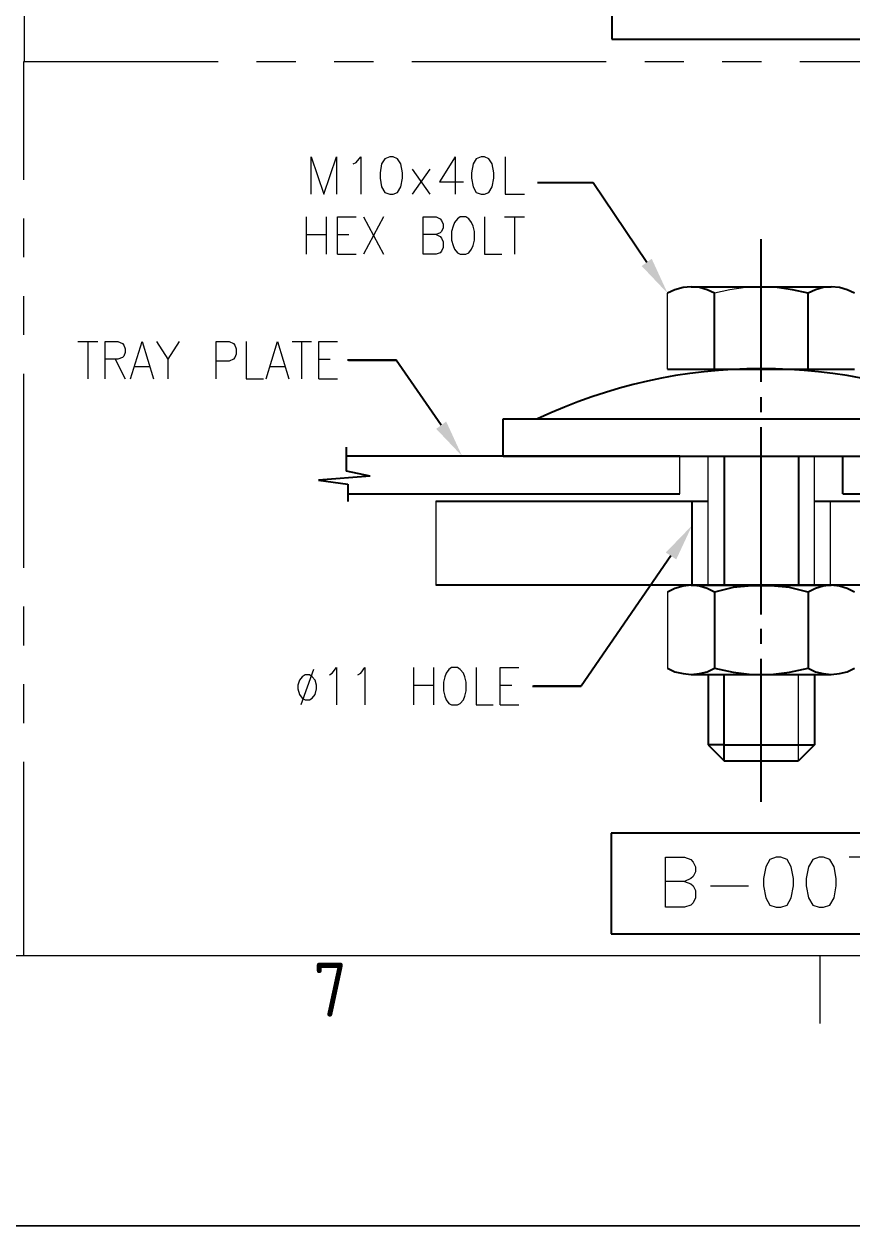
# Model space of a CAD drawing. Header units: inches. Extents: x -15980 to 45789, y -23276 to 2417.
# Drawn here: x -5343 to -4801, y -20343 to -19557 of the extents above; entities that cross this region are included whole.
import ezdxf
from ezdxf.enums import TextEntityAlignment as Align

# ---------------------------------------------------------------- set-up
doc = ezdxf.new("R2010")
doc.units = ezdxf.units.IN
doc.header["$MEASUREMENT"] = 0
doc.linetypes.add('PHANTOMX2', pattern=[127, 63.5, -12.7, 12.7, -12.7, 12.7, -12.7])
for name, color, linetype, lineweight in [('CADRE', 254, 'Continuous', 5), ('Color-7-Line_Weight-25', 7, 'Continuous', 25), ('Color-7-Line_Weight-9', 7, 'Continuous', 9), ('HATCH', 130, 'PHANTOMX2', 9), ('Plot Plan', 9, 'Continuous', 0), ('TEXT', 2, 'Continuous', 13)]:
    doc.layers.add(name, color=color, linetype=linetype, lineweight=lineweight)
doc.layers.add('dim', color=82, linetype='Continuous')
doc.styles.add('ISO Proportional', font='isocp.shx')

# ---------------------------------------------------------------- blocks, each defined once
blk = doc.blocks.new('A$C672abb9b')
at = {"layer": 'dim'}
for p, q in [((384.52, 80.3), (384.52, 14.52)), ((384.52, 14.52), (595.24, 14.52))]:
    blk.add_line(p, q, dxfattribs=at)
at = {"layer": 'HATCH', "ltscale": 2}
blk.add_lwpolyline([(0, 0), (979.47, 0), (979.47, 585.42), (0, 585.42)], close=True, dxfattribs=at)
blk = doc.blocks.new('A$C753a842a')
at = {"layer": 'dim'}
for points in [[(411.01, 756.72), (404.46, 751.96), (421.43, 734.1)], [(269.94, 645.41), (276.49, 650.18), (286.91, 627.56)], [(420.24, 564.46), (427.08, 560), (437.5, 582.32)]]:
    blk.add_hatch(color=256, dxfattribs=at).paths.add_polyline_path(points)
at = {"layer": 'Color-7-Line_Weight-25', "linetype": 'Continuous'}
for p, q in [((482.74, 676.07), (482.74, 769.52)), ((426.19, 736.48), (421.43, 734.1)), ((431.55, 737.97), (426.19, 736.48)), ((436.91, 738.27), (431.55, 737.97)), ((436.91, 738.27), (528.57, 738.27)), ((442.26, 737.97), (436.91, 738.27)), ((447.32, 736.48), (442.26, 737.97)), ((452.08, 734.1), (447.32, 736.48)), ((452.08, 684.4), (452.08, 734.1)), ((493.16, 737.97), (482.74, 738.27)), ((503.27, 736.48), (493.16, 737.97)), ((513.39, 734.1), (503.27, 736.48)), ((518.16, 736.48), (513.39, 734.1)), ((513.39, 684.4), (513.39, 734.1)), ((523.21, 737.97), (518.16, 736.48)), ((528.57, 738.27), (523.21, 737.97)), ((533.93, 737.97), (528.57, 738.27)), ((538.99, 736.48), (533.93, 737.97)), ((543.75, 734.1), (538.99, 736.48)), ((421.43, 684.4), (543.75, 684.4)), ((482.74, 656.43), (482.74, 666.25)), ((313.69, 651.96), (651.79, 651.96)), ((313.69, 627.56), (313.69, 651.96)), ((482.74, 523.98), (482.74, 646.6)), ((211.31, 617.73), (211.31, 633.51)), ((429.47, 627.56), (211.31, 627.56)), ((313.69, 627.56), (651.79, 627.56)), ((458.33, 627.56), (458.33, 543.03)), ((507.14, 627.56), (507.14, 543.03)), ((536.01, 602.85), (536.01, 627.56)), ((226.79, 614.46), (192.86, 611.78)), ((226.79, 614.46), (211.31, 617.73)), ((192.86, 611.78), (212.2, 609.1)), ((212.2, 609.1), (212.2, 597.79)), ((212.2, 602.85), (429.47, 602.85)), ((269.64, 598.09), (447.92, 598.09)), ((437.5, 543.03), (437.5, 598.09)), ((517.56, 598.09), (670.24, 598.09)), ((536.01, 602.85), (665.48, 602.85)), ((670.24, 543.03), (269.64, 543.03)), ((436.91, 543.03), (431.55, 542.44)), ((436.91, 543.03), (528.57, 543.03)), ((442.26, 542.44), (436.91, 543.03)), ((528.57, 543.03), (523.21, 542.44)), ((533.93, 542.44), (528.57, 543.03)), ((426.19, 540.95), (421.43, 538.57)), ((431.55, 542.44), (426.19, 540.95)), ((447.32, 540.95), (442.26, 542.44)), ((452.08, 538.57), (447.32, 540.95)), ((464.29, 541.54), (452.08, 538.57)), ((452.08, 538.57), (452.08, 488.87)), ((476.49, 542.73), (464.29, 541.54)), ((488.99, 542.73), (476.49, 542.73)), ((501.19, 541.54), (488.99, 542.73)), ((513.39, 538.57), (501.19, 541.54)), ((518.16, 540.95), (513.39, 538.57)), ((513.39, 538.57), (513.39, 488.87)), ((523.21, 542.44), (518.16, 540.95)), ((538.99, 540.95), (533.93, 542.44)), ((543.75, 538.57), (538.99, 540.95)), ((482.74, 504.64), (482.74, 514.46)), ((421.43, 488.87), (426.19, 486.48)), ((447.32, 486.48), (452.08, 488.87)), ((452.08, 488.87), (464.29, 486.19)), ((482.74, 401.37), (482.74, 494.82)), ((501.19, 486.19), (513.39, 488.87)), ((513.39, 488.87), (518.16, 486.48)), ((538.99, 486.48), (543.75, 488.87)), ((426.19, 486.48), (431.55, 485.29)), ((431.55, 485.29), (436.91, 484.7)), ((436.91, 484.7), (442.26, 485.29)), ((436.91, 484.7), (528.57, 484.7)), ((442.26, 485.29), (447.32, 486.48)), ((447.92, 484.7), (447.92, 438.57)), ((458.33, 428.15), (458.33, 484.7)), ((464.29, 486.19), (476.49, 484.7)), ((476.49, 484.7), (488.99, 484.7)), ((488.99, 484.7), (501.19, 486.19)), ((517.56, 484.7), (517.56, 438.57)), ((518.16, 486.48), (523.21, 485.29)), ((523.21, 485.29), (528.57, 484.7)), ((528.57, 484.7), (533.93, 485.29)), ((533.93, 485.29), (538.99, 486.48)), ((458.33, 438.57), (447.92, 438.57)), ((447.92, 438.57), (458.33, 428.15)), ((458.33, 438.57), (507.14, 438.57)), ((507.14, 438.57), (517.56, 438.57)), ((517.56, 438.57), (507.14, 428.15)), ((458.33, 428.15), (507.14, 428.15))]:
    blk.add_line(p, q, dxfattribs=at)
blk.add_arc((482.74, 342.42), 342.42, 64.68314, 115.31686, dxfattribs=at)
at = {"layer": 'Color-7-Line_Weight-9', "linetype": 'Continuous'}
for p, q in [((421.43, 684.4), (421.43, 734.1)), ((429.47, 602.85), (429.47, 627.56)), ((447.92, 543.03), (447.92, 627.56)), ((517.56, 543.03), (517.56, 627.56)), ((536.01, 627.56), (665.48, 627.56)), ((269.64, 598.09), (269.64, 543.03)), ((527.98, 543.03), (527.98, 598.09)), ((421.43, 538.57), (421.43, 488.87)), ((507.14, 428.15), (507.14, 484.7))]:
    blk.add_line(p, q, dxfattribs=at)
blk.add_lwpolyline([(482.74, 738.27), (472.32, 737.97), (462.2, 736.48), (452.08, 734.1)], dxfattribs=at)
at = {"layer": 'dim'}
for p, q in [((372.62, 806.43), (336.31, 806.43)), ((407.74, 754.34), (372.62, 806.43)), ((273.21, 647.79), (243.75, 690.35)), ((423.51, 562.38), (364.88, 476.96)), ((333.04, 476.96), (364.88, 476.96)), ((364.88, 476.96), (333.63, 476.96)), ((384.52, 380.77), (384.52, 315)), ((595.24, 380.77), (384.52, 380.77)), ((384.52, 315), (595.24, 315))]:
    blk.add_line(p, q, dxfattribs=at)
blk.add_lwpolyline([(212.5, 690.35), (243.75, 690.35), (211.91, 690.35)], dxfattribs=at)
at = {"layer": 'HATCH', "ltscale": 2}
blk.add_lwpolyline([(0, 885.89), (979.76, 885.89), (979.76, 300.47), (0, 300.47)], close=True, dxfattribs=at)
at = {"layer": 'TEXT', "ltscale": 0.5}
for p, q in [((188.1, 798.99), (188.1, 823.39)), ((188.1, 823.39), (196.43, 798.99)), ((196.43, 798.99), (204.76, 823.39)), ((204.76, 823.39), (204.76, 798.99)), ((215.48, 818.93), (217.56, 819.82)), ((217.56, 819.82), (220.54, 823.39)), ((220.54, 823.39), (220.54, 798.99)), ((234.23, 818.93), (233.33, 812.97)), ((236.31, 822.2), (234.23, 818.93)), ((239.58, 823.39), (236.31, 822.2)), ((241.67, 823.39), (239.58, 823.39)), ((244.64, 822.2), (241.67, 823.39)), ((246.73, 818.93), (244.64, 822.2)), ((247.92, 812.97), (246.73, 818.93)), ((282.44, 823.39), (272.02, 807.02)), ((282.44, 823.39), (282.44, 798.99)), ((294.05, 818.93), (293.15, 812.97)), ((296.13, 822.2), (294.05, 818.93)), ((299.4, 823.39), (296.13, 822.2)), ((301.49, 823.39), (299.4, 823.39)), ((304.46, 822.2), (301.49, 823.39)), ((306.55, 818.93), (304.46, 822.2)), ((307.74, 812.97), (306.55, 818.93)), ((315.18, 823.39), (315.18, 798.99)), ((233.33, 812.97), (233.33, 809.4)), ((247.92, 809.4), (247.92, 812.97)), ((254.17, 815.35), (265.77, 798.99)), ((265.77, 815.35), (254.17, 798.99)), ((293.15, 812.97), (293.15, 809.4)), ((307.74, 809.4), (307.74, 812.97)), ((233.33, 809.4), (234.23, 803.75)), ((234.23, 803.75), (236.31, 800.18)), ((244.64, 800.18), (246.73, 803.75)), ((246.73, 803.75), (247.92, 809.4)), ((272.02, 807.02), (287.8, 807.02)), ((293.15, 809.4), (294.05, 803.75)), ((294.05, 803.75), (296.13, 800.18)), ((304.46, 800.18), (306.55, 803.75)), ((306.55, 803.75), (307.74, 809.4)), ((236.31, 800.18), (239.58, 798.99)), ((239.58, 798.99), (241.67, 798.99)), ((241.67, 798.99), (244.64, 800.18)), ((296.13, 800.18), (299.4, 798.99)), ((299.4, 798.99), (301.49, 798.99)), ((301.49, 798.99), (304.46, 800.18)), ((315.18, 798.99), (327.68, 798.99)), ((184.82, 784.1), (184.82, 759.7)), ((197.92, 784.1), (197.92, 759.7)), ((205.36, 759.7), (205.36, 784.1)), ((205.36, 784.1), (217.56, 784.1)), ((222.32, 784.1), (235.42, 759.7)), ((235.42, 784.1), (222.32, 759.7)), ((261.31, 759.7), (261.31, 784.1)), ((261.31, 784.1), (269.94, 784.1)), ((269.94, 784.1), (272.62, 782.91)), ((272.62, 782.91), (273.51, 781.72)), ((273.51, 781.72), (274.41, 779.34)), ((274.41, 779.34), (274.41, 776.96)), ((281.85, 780.53), (280.95, 778.15)), ((283.93, 782.91), (281.85, 780.53)), ((285.71, 784.1), (283.93, 782.91)), ((289.29, 784.1), (285.71, 784.1)), ((291.37, 782.91), (289.29, 784.1)), ((293.15, 780.53), (291.37, 782.91)), ((294.05, 778.15), (293.15, 780.53)), ((301.49, 784.1), (301.49, 759.7)), ((314.58, 784.1), (327.68, 784.1)), ((321.13, 784.1), (321.13, 759.7)), ((184.82, 772.5), (197.92, 772.5)), ((205.36, 772.5), (212.8, 772.5)), ((269.94, 772.5), (261.31, 772.5)), ((272.62, 773.69), (269.94, 772.5)), ((269.94, 772.5), (272.62, 771.31)), ((273.51, 774.58), (272.62, 773.69)), ((272.62, 771.31), (273.51, 770.12)), ((274.41, 776.96), (273.51, 774.58)), ((280.95, 778.15), (280.06, 774.58)), ((280.06, 774.58), (280.06, 768.93)), ((294.94, 774.58), (294.05, 778.15)), ((294.94, 768.93), (294.94, 774.58)), ((273.51, 770.12), (274.41, 767.73)), ((274.41, 764.16), (273.51, 761.78)), ((274.41, 767.73), (274.41, 764.16)), ((280.06, 768.93), (280.95, 765.35)), ((280.95, 765.35), (281.85, 762.97)), ((293.15, 762.97), (294.05, 765.35)), ((294.05, 765.35), (294.94, 768.93)), ((205.36, 759.7), (217.56, 759.7)), ((269.94, 759.7), (261.31, 759.7)), ((272.62, 760.59), (269.94, 759.7)), ((273.51, 761.78), (272.62, 760.59)), ((281.85, 762.97), (283.93, 760.59)), ((283.93, 760.59), (285.71, 759.7)), ((285.71, 759.7), (289.29, 759.7)), ((289.29, 759.7), (291.37, 760.59)), ((291.37, 760.59), (293.15, 762.97)), ((301.49, 759.7), (312.8, 759.7)), ((35.42, 702.56), (48.51, 702.56)), ((41.96, 702.56), (41.96, 678.15)), ((53.27, 678.15), (53.27, 702.56)), ((53.27, 702.56), (61.61, 702.56)), ((61.61, 702.56), (64.58, 701.37)), ((64.58, 701.37), (65.48, 700.18)), ((65.48, 700.18), (66.37, 697.79)), ((69.94, 678.15), (77.38, 702.56)), ((77.38, 702.56), (84.82, 678.15)), ((86.9, 702.56), (94.35, 690.95)), ((101.79, 702.56), (94.35, 690.95)), ((125.89, 678.15), (125.89, 702.56)), ((125.89, 702.56), (134.52, 702.56)), ((134.52, 702.56), (137.2, 701.37)), ((137.2, 701.37), (138.1, 700.18)), ((138.1, 700.18), (138.99, 697.79)), ((145.54, 702.56), (145.54, 678.15)), ((158.63, 678.15), (166.07, 702.56)), ((166.07, 702.56), (173.51, 678.15)), ((175.6, 702.56), (188.39, 702.56)), ((181.85, 702.56), (181.85, 678.15)), ((193.16, 678.15), (193.16, 702.56)), ((193.16, 702.56), (205.36, 702.56)), ((65.48, 693.03), (64.58, 692.14)), ((66.37, 695.41), (65.48, 693.03)), ((66.37, 697.79), (66.37, 695.41)), ((138.99, 694.22), (138.1, 692.14)), ((138.99, 697.79), (138.99, 694.22)), ((61.61, 690.95), (53.27, 690.95)), ((59.82, 690.95), (66.37, 678.15)), ((64.58, 692.14), (61.61, 690.95)), ((72.92, 686.19), (82.14, 686.19)), ((94.35, 690.95), (94.35, 678.15)), ((134.52, 689.76), (125.89, 689.76)), ((137.2, 690.95), (134.52, 689.76)), ((138.1, 692.14), (137.2, 690.95)), ((161.31, 686.19), (170.83, 686.19)), ((193.16, 690.95), (200.6, 690.95)), ((145.54, 678.15), (156.85, 678.15)), ((193.16, 678.15), (205.36, 678.15)), ((189.58, 487.97), (181.25, 464.76)), ((201.79, 485.59), (204.76, 489.16)), ((204.76, 489.16), (204.76, 464.76)), ((220.54, 485.59), (223.21, 489.16)), ((223.21, 489.16), (223.21, 464.76)), ((255.06, 489.16), (255.06, 464.76)), ((268.16, 489.16), (268.16, 464.76)), ((278.27, 487.97), (276.49, 485.59)), ((280.06, 489.16), (278.27, 487.97)), ((283.93, 489.16), (280.06, 489.16)), ((285.71, 487.97), (283.93, 489.16)), ((287.8, 485.59), (285.71, 487.97)), ((296.13, 489.16), (296.13, 464.76)), ((311.91, 464.76), (311.91, 489.16)), ((311.91, 489.16), (324.11, 489.16)), ((180.36, 480.83), (179.46, 477.56)), ((182.14, 483.21), (180.36, 480.83)), ((184.23, 484.4), (182.14, 483.21)), ((186.91, 484.4), (184.23, 484.4)), ((188.69, 483.21), (186.91, 484.4)), ((190.77, 480.83), (188.69, 483.21)), ((191.67, 477.56), (190.77, 480.83)), ((200, 484.4), (201.79, 485.59)), ((218.75, 484.4), (220.54, 485.59)), ((275.6, 483.21), (274.7, 479.64)), ((276.49, 485.59), (275.6, 483.21)), ((288.69, 483.21), (287.8, 485.59)), ((289.58, 479.64), (288.69, 483.21)), ((179.46, 477.56), (179.46, 475.18)), ((179.46, 475.18), (180.36, 471.6)), ((190.77, 471.6), (191.67, 475.18)), ((191.67, 475.18), (191.67, 477.56)), ((255.06, 477.56), (268.16, 477.56)), ((274.7, 479.64), (274.7, 473.98)), ((274.7, 473.98), (275.6, 470.41)), ((288.69, 470.41), (289.58, 473.98)), ((289.58, 473.98), (289.58, 479.64)), ((311.91, 477.56), (319.35, 477.56)), ((180.36, 471.6), (182.14, 469.22)), ((182.14, 469.22), (184.23, 468.03)), ((184.23, 468.03), (186.91, 468.03)), ((186.91, 468.03), (188.69, 469.22)), ((188.69, 469.22), (190.77, 471.6)), ((275.6, 470.41), (276.49, 468.03)), ((276.49, 468.03), (278.27, 465.65)), ((278.27, 465.65), (280.06, 464.76)), ((280.06, 464.76), (283.93, 464.76)), ((283.93, 464.76), (285.71, 465.65)), ((285.71, 465.65), (287.8, 468.03)), ((287.8, 468.03), (288.69, 470.41)), ((296.13, 464.76), (307.14, 464.76)), ((311.91, 464.76), (324.11, 464.76)), ((419.94, 332.26), (419.94, 365)), ((419.94, 365), (432.44, 365)), ((432.44, 365), (436.61, 363.51)), ((436.61, 363.51), (438.1, 361.72)), ((488.39, 363.51), (485.71, 358.75)), ((492.56, 365), (488.39, 363.51)), ((495.54, 365), (492.56, 365)), ((499.7, 363.51), (495.54, 365)), ((502.38, 358.75), (499.7, 363.51)), ((516.37, 363.51), (513.69, 358.75)), ((520.54, 365), (516.37, 363.51)), ((523.51, 365), (520.54, 365)), ((527.68, 363.51), (523.51, 365)), ((530.36, 358.75), (527.68, 363.51)), ((559.82, 365), (540.18, 365)), ((438.1, 361.72), (439.58, 358.75)), ((439.58, 355.47), (438.1, 352.5)), ((439.58, 358.75), (439.58, 355.47)), ((485.71, 358.75), (484.23, 351.01)), ((503.87, 351.01), (502.38, 358.75)), ((513.69, 358.75), (512.2, 351.01)), ((531.85, 351.01), (530.36, 358.75)), ((432.44, 349.22), (419.94, 349.22)), ((436.61, 351.01), (432.44, 349.22)), ((432.44, 349.22), (436.61, 347.73)), ((438.1, 352.5), (436.61, 351.01)), ((436.61, 347.73), (438.1, 346.25)), ((438.1, 346.25), (439.58, 343.27)), ((449.41, 346.25), (474.41, 346.25)), ((484.23, 351.01), (484.23, 346.25)), ((484.23, 346.25), (485.71, 338.51)), ((502.38, 338.51), (503.87, 346.25)), ((503.87, 346.25), (503.87, 351.01)), ((512.2, 351.01), (512.2, 346.25)), ((512.2, 346.25), (513.69, 338.51)), ((530.36, 338.51), (531.85, 346.25)), ((531.85, 346.25), (531.85, 351.01)), ((439.58, 338.51), (438.1, 335.23)), ((439.58, 343.27), (439.58, 338.51)), ((485.71, 338.51), (488.39, 333.75)), ((499.7, 333.75), (502.38, 338.51)), ((513.69, 338.51), (516.37, 333.75)), ((527.68, 333.75), (530.36, 338.51)), ((432.44, 332.26), (419.94, 332.26)), ((436.61, 333.75), (432.44, 332.26)), ((438.1, 335.23), (436.61, 333.75)), ((488.39, 333.75), (492.56, 332.26)), ((492.56, 332.26), (495.54, 332.26)), ((495.54, 332.26), (499.7, 333.75)), ((516.37, 333.75), (520.54, 332.26)), ((520.54, 332.26), (523.51, 332.26)), ((523.51, 332.26), (527.68, 333.75))]:
    blk.add_line(p, q, dxfattribs=at)
blk = doc.blocks.new('A$Ceb6babff')
at = {"layer": 'CADRE', "color": 2}
blk.add_line((4615.85, 132.58), (4615.85, 176.77), dxfattribs=at)
at = {"layer": 'CADRE', "color": 8}
blk.add_lwpolyline([(0, 0), (10500, 0), (10500, 7424.24), (0, 7424.24)], close=True, dxfattribs=at)
at = {"layer": 'CADRE', "color": 4}
blk.add_lwpolyline([(176.77, 7247.47), (10323.23, 7247.47), (10323.23, 176.77), (176.77, 176.77)], close=True, dxfattribs=at)
at = {"layer": 'Plot Plan', "linetype": 'ByBlock'}
blk.add_lwpolyline([(10500, 0), (0, 0), (0, 7424.24), (10500, 7424.24)], close=True, dxfattribs=at)
at = {"layer": 'CADRE', "color": 2, "style": 'ISO Proportional'}
blk.add_text('7', height=35.35, dxfattribs=at).set_placement((4295.23, 154.67), align=Align.MIDDLE)

msp = doc.modelspace()

# ---------------------------------------------------------------- block references
for name, p in [('A$Ceb6babff', (-9437.364, -20343.245)), ('A$C672abb9b', (-5342.441, -19581.06)), ('A$C753a842a', (-5342.739, -20466.949))]:
    msp.add_blockref(name, p)

doc.saveas('drawing.dxf')
